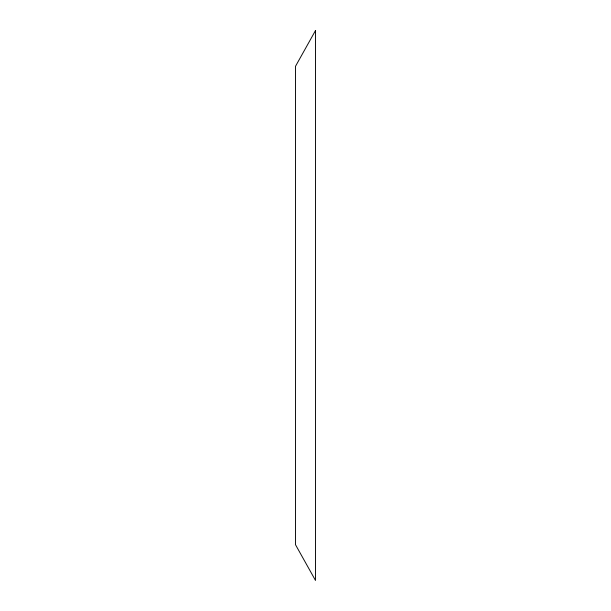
<?xml version="1.0" encoding="UTF-8"?>
<svg xmlns="http://www.w3.org/2000/svg" width="611" height="611" viewBox="0 0 611 611"><rect width="100%" height="100%" fill="white"/><g stroke="black" fill="none" stroke-linecap="round" stroke-linejoin="round"><path stroke-width="0.92" d="M315.497 30.55L295.503 66.293L295.503 544.707L315.497 580.45L315.497 30.55"/></g></svg>
